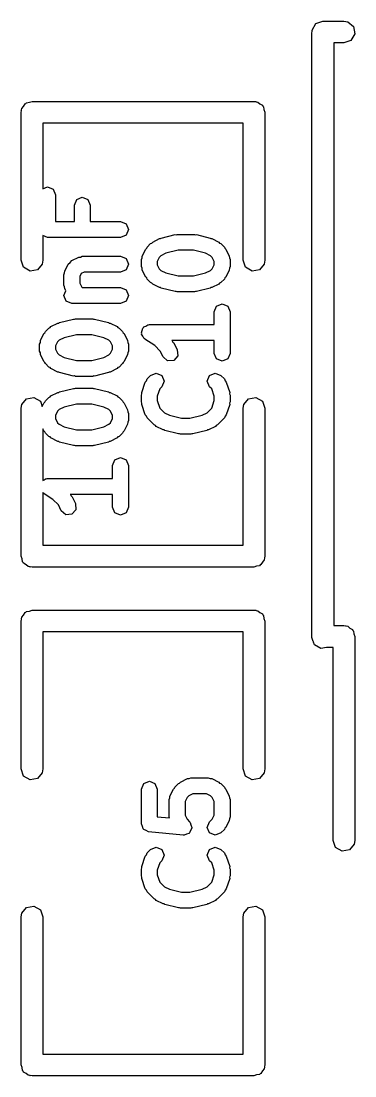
# Model space of a CAD drawing. Extents: x 1.92 to 3.29, y 0.28 to 3.35.
# Drawn here: x 2.4373 to 2.5276, y 0.4523 to 0.7374 of the extents above; entities that cross this region are included whole.
import ezdxf

# ---------------------------------------------------------------- set-up
doc = ezdxf.new("R2010")
doc.units = 0
doc.header["$MEASUREMENT"] = 0
doc.layers.add('BLACK', color=7, linetype='CONTINUOUS')

msp = doc.modelspace()

# ---------------------------------------------------------------- linework, layer by layer
at = {"layer": 'BLACK', "linetype": 'CONTINUOUS'}
for p, q in [((2.51598, 0.735005), (2.51699, 0.736754)), ((2.51699, 0.736754), (2.51889, 0.737445)), ((2.51889, 0.737445), (2.52459, 0.737445)), ((2.52459, 0.737445), (2.5256, 0.737267)), ((2.5256, 0.737267), (2.52715, 0.735969)), ((2.52715, 0.735969), (2.5275, 0.733979)), ((2.51593, 0.734185), (2.51603, 0.734722)), ((2.51593, 0.570799), (2.51593, 0.734185)), ((2.51603, 0.734722), (2.51598, 0.735005)), ((2.5275, 0.733979), (2.52649, 0.73223)), ((2.52459, 0.731539), (2.52184, 0.731539)), ((2.52184, 0.731539), (2.52184, 0.574059)), ((2.52649, 0.73223), (2.52459, 0.731539)), ((2.43954, 0.71549), (2.44026, 0.715752)), ((2.44026, 0.715752), (2.50026, 0.715752)), ((2.50026, 0.715752), (2.50065, 0.715684)), ((2.50065, 0.715684), (2.50078, 0.715707)), ((2.50078, 0.715707), (2.50089, 0.715642)), ((2.50089, 0.715642), (2.50127, 0.715574)), ((2.43731, 0.712799), (2.43738, 0.713183)), ((2.43731, 0.672799), (2.43731, 0.712799)), ((2.43736, 0.713312), (2.43742, 0.713426)), ((2.43738, 0.713183), (2.43736, 0.713312)), ((2.43742, 0.713426), (2.43749, 0.713809)), ((2.43749, 0.713809), (2.43798, 0.714397)), ((2.43798, 0.714397), (2.43837, 0.715061)), ((2.43837, 0.715061), (2.43862, 0.715152)), ((2.43862, 0.715152), (2.43879, 0.715356)), ((2.43879, 0.715356), (2.43954, 0.71549)), ((2.50127, 0.715574), (2.50186, 0.715081)), ((2.50186, 0.715081), (2.50253, 0.714697)), ((2.50253, 0.714697), (2.50262, 0.714447)), ((2.50262, 0.714447), (2.50282, 0.714276)), ((2.50282, 0.714276), (2.50295, 0.71352)), ((2.50295, 0.71352), (2.50322, 0.712799)), ((2.50322, 0.712799), (2.50322, 0.672799)), ((2.49731, 0.709846), (2.44322, 0.709846)), ((2.44322, 0.709846), (2.44322, 0.692111)), ((2.49731, 0.672799), (2.49731, 0.709846)), ((2.44322, 0.692111), (2.44448, 0.692633)), ((2.44448, 0.692633), (2.446, 0.692003)), ((2.446, 0.692003), (2.44663, 0.690483)), ((2.44663, 0.690483), (2.44663, 0.683252)), ((2.45171, 0.687668), (2.45234, 0.689189)), ((2.45171, 0.683252), (2.45171, 0.687668)), ((2.45234, 0.689189), (2.45386, 0.689818)), ((2.45386, 0.689818), (2.45538, 0.689189)), ((2.45538, 0.689189), (2.45601, 0.687668)), ((2.45601, 0.687668), (2.45601, 0.683252)), ((2.44663, 0.683252), (2.45171, 0.683252)), ((2.45601, 0.683252), (2.46418, 0.683252)), ((2.46418, 0.683252), (2.4657, 0.682622)), ((2.4657, 0.682622), (2.46633, 0.681102)), ((2.44322, 0.679473), (2.44322, 0.672799)), ((2.44448, 0.678952), (2.44322, 0.679473)), ((2.46418, 0.678952), (2.44448, 0.678952)), ((2.4657, 0.679581), (2.46418, 0.678952)), ((2.46633, 0.681102), (2.4657, 0.679581)), ((2.47289, 0.677706), (2.47477, 0.678644)), ((2.47477, 0.678644), (2.47501, 0.678661)), ((2.47501, 0.678661), (2.47521, 0.678806)), ((2.47521, 0.678806), (2.47896, 0.679745)), ((2.47896, 0.679745), (2.47923, 0.679704)), ((2.47923, 0.679704), (2.47948, 0.679809)), ((2.47948, 0.679809), (2.48417, 0.679809)), ((2.48417, 0.679809), (2.48442, 0.679704)), ((2.48442, 0.679704), (2.48469, 0.679745)), ((2.48469, 0.679745), (2.48844, 0.678806)), ((2.48844, 0.678806), (2.48864, 0.678661)), ((2.48864, 0.678661), (2.48888, 0.678644)), ((2.48888, 0.678644), (2.49076, 0.677706)), ((2.47005, 0.67393), (2.47099, 0.675806)), ((2.47099, 0.675806), (2.47126, 0.676038)), ((2.47126, 0.676038), (2.47139, 0.676365)), ((2.47139, 0.676365), (2.47233, 0.677303)), ((2.47233, 0.677303), (2.47266, 0.677438)), ((2.47266, 0.677438), (2.47289, 0.677706)), ((2.49076, 0.677706), (2.49099, 0.677438)), ((2.49099, 0.677438), (2.49132, 0.677303)), ((2.49132, 0.677303), (2.49226, 0.676365)), ((2.49226, 0.676365), (2.49239, 0.676038)), ((2.49239, 0.676038), (2.49266, 0.675806)), ((2.49266, 0.675806), (2.4936, 0.67393)), ((2.45102, 0.672706), (2.4529, 0.673644)), ((2.4529, 0.673644), (2.45339, 0.673679)), ((2.45339, 0.673679), (2.45386, 0.673871)), ((2.45386, 0.673871), (2.46418, 0.673871)), ((2.46418, 0.673871), (2.4657, 0.673241)), ((2.4657, 0.673241), (2.46633, 0.671721)), ((2.46983, 0.672968), (2.47002, 0.673431)), ((2.46983, 0.671092), (2.46983, 0.672968)), ((2.47002, 0.673431), (2.47005, 0.67393)), ((2.47468, 0.673571), (2.47413, 0.672461)), ((2.47513, 0.674016), (2.47468, 0.673571)), ((2.47648, 0.674692), (2.47513, 0.674016)), ((2.47975, 0.675509), (2.47648, 0.674692)), ((2.48391, 0.675509), (2.47975, 0.675509)), ((2.48717, 0.674692), (2.48391, 0.675509)), ((2.48853, 0.674016), (2.48717, 0.674692)), ((2.48897, 0.673571), (2.48853, 0.674016)), ((2.48953, 0.672461), (2.48897, 0.673571)), ((2.4936, 0.67393), (2.49363, 0.673431)), ((2.49363, 0.673431), (2.49383, 0.672968)), ((2.49383, 0.672968), (2.49383, 0.671092)), ((2.438, 0.670901), (2.43731, 0.672799)), ((2.43975, 0.669891), (2.438, 0.670901)), ((2.44174, 0.670242), (2.43975, 0.669891)), ((2.44304, 0.671789), (2.44174, 0.670242)), ((2.44322, 0.672799), (2.44304, 0.671789)), ((2.44912, 0.669868), (2.45006, 0.671744)), ((2.45006, 0.671744), (2.45057, 0.672191)), ((2.45057, 0.672191), (2.45102, 0.672706)), ((2.4657, 0.6702), (2.46418, 0.669571)), ((2.46633, 0.671721), (2.4657, 0.6702)), ((2.47002, 0.67063), (2.46983, 0.671092)), ((2.47005, 0.670131), (2.47002, 0.67063)), ((2.47099, 0.668254), (2.47005, 0.670131)), ((2.47413, 0.672461), (2.47413, 0.6716)), ((2.47413, 0.6716), (2.47468, 0.670489)), ((2.47468, 0.670489), (2.47513, 0.670045)), ((2.47513, 0.670045), (2.47648, 0.669368)), ((2.48717, 0.669368), (2.48853, 0.670045)), ((2.48853, 0.670045), (2.48897, 0.670489)), ((2.48897, 0.670489), (2.48953, 0.6716)), ((2.48953, 0.6716), (2.48953, 0.672461)), ((2.4936, 0.670131), (2.49266, 0.668254)), ((2.49363, 0.67063), (2.4936, 0.670131)), ((2.49383, 0.671092), (2.49363, 0.67063)), ((2.498, 0.670901), (2.49731, 0.672799)), ((2.49975, 0.669891), (2.498, 0.670901)), ((2.50174, 0.670242), (2.49975, 0.669891)), ((2.50304, 0.671789), (2.50174, 0.670242)), ((2.50322, 0.672799), (2.50304, 0.671789)), ((2.44889, 0.668906), (2.44908, 0.669369)), ((2.44889, 0.666092), (2.44889, 0.668906)), ((2.44908, 0.669369), (2.44912, 0.669868)), ((2.45358, 0.66918), (2.45319, 0.668399)), ((2.45319, 0.668399), (2.45319, 0.6666)), ((2.45436, 0.669571), (2.45358, 0.66918)), ((2.46418, 0.669571), (2.45436, 0.669571)), ((2.47126, 0.668022), (2.47099, 0.668254)), ((2.47139, 0.667696), (2.47126, 0.668022)), ((2.47233, 0.666758), (2.47139, 0.667696)), ((2.47648, 0.669368), (2.47975, 0.668552)), ((2.47975, 0.668552), (2.48391, 0.668552)), ((2.48391, 0.668552), (2.48717, 0.669368)), ((2.49226, 0.667696), (2.49132, 0.666758)), ((2.49239, 0.668023), (2.49226, 0.667696)), ((2.49266, 0.668254), (2.49239, 0.668023)), ((2.44908, 0.66563), (2.44889, 0.666092)), ((2.44889, 0.663278), (2.44941, 0.664539)), ((2.44912, 0.665131), (2.44908, 0.66563)), ((2.44941, 0.664539), (2.44912, 0.665131)), ((2.45319, 0.6666), (2.45375, 0.665489)), ((2.45375, 0.665489), (2.45381, 0.665428)), ((2.45381, 0.665428), (2.46418, 0.665428)), ((2.46418, 0.665428), (2.4657, 0.664798)), ((2.4657, 0.664798), (2.46633, 0.663278)), ((2.47266, 0.666622), (2.47233, 0.666758)), ((2.47289, 0.666355), (2.47266, 0.666622)), ((2.47477, 0.665417), (2.47289, 0.666355)), ((2.47501, 0.665399), (2.47477, 0.665417)), ((2.47521, 0.665254), (2.47501, 0.665399)), ((2.47896, 0.664316), (2.47521, 0.665254)), ((2.47923, 0.664356), (2.47896, 0.664316)), ((2.47948, 0.664252), (2.47923, 0.664356)), ((2.48442, 0.664356), (2.48417, 0.664252)), ((2.48469, 0.664316), (2.48442, 0.664356)), ((2.48844, 0.665254), (2.48469, 0.664316)), ((2.48864, 0.665399), (2.48844, 0.665254)), ((2.48888, 0.665417), (2.48864, 0.665399)), ((2.49076, 0.666355), (2.48888, 0.665417)), ((2.49099, 0.666622), (2.49076, 0.666355)), ((2.49132, 0.666758), (2.49099, 0.666622)), ((2.44952, 0.661757), (2.44889, 0.663278)), ((2.45104, 0.661128), (2.44952, 0.661757)), ((2.4657, 0.661757), (2.46418, 0.661128)), ((2.46633, 0.663278), (2.4657, 0.661757)), ((2.48417, 0.664252), (2.47948, 0.664252)), ((2.46418, 0.661128), (2.45104, 0.661128)), ((2.48953, 0.658897), (2.49016, 0.660417)), ((2.48953, 0.655418), (2.48953, 0.658897)), ((2.49016, 0.660417), (2.49168, 0.661047)), ((2.49168, 0.661047), (2.4932, 0.660417)), ((2.4932, 0.660417), (2.49383, 0.658897)), ((2.49383, 0.658897), (2.49383, 0.64764)), ((2.44539, 0.654882), (2.44727, 0.65582)), ((2.44727, 0.65582), (2.44751, 0.655837)), ((2.44751, 0.655837), (2.44771, 0.655983)), ((2.44771, 0.655983), (2.45146, 0.656921)), ((2.45146, 0.656921), (2.45173, 0.656881)), ((2.45173, 0.656881), (2.45198, 0.656985)), ((2.45198, 0.656985), (2.45667, 0.656985)), ((2.45667, 0.656985), (2.45692, 0.656881)), ((2.45692, 0.656881), (2.45719, 0.656921)), ((2.45719, 0.656921), (2.46094, 0.655983)), ((2.46094, 0.655983), (2.46114, 0.655837)), ((2.46114, 0.655837), (2.46138, 0.65582)), ((2.46138, 0.65582), (2.46326, 0.654882)), ((2.44255, 0.651106), (2.44349, 0.652982)), ((2.44349, 0.652982), (2.44376, 0.653214)), ((2.44376, 0.653214), (2.44389, 0.653541)), ((2.44389, 0.653541), (2.44483, 0.654479)), ((2.44483, 0.654479), (2.44516, 0.654614)), ((2.44516, 0.654614), (2.44539, 0.654882)), ((2.46326, 0.654882), (2.46349, 0.654614)), ((2.46349, 0.654614), (2.46382, 0.654479)), ((2.46382, 0.654479), (2.46476, 0.653541)), ((2.46476, 0.653541), (2.46489, 0.653214)), ((2.46489, 0.653214), (2.46516, 0.652982)), ((2.46516, 0.652982), (2.4661, 0.651106)), ((2.46983, 0.653268), (2.47007, 0.653847)), ((2.46991, 0.653064), (2.46983, 0.653268)), ((2.46987, 0.652847), (2.46991, 0.653064)), ((2.47007, 0.653847), (2.47019, 0.654461)), ((2.47019, 0.654461), (2.47037, 0.654584)), ((2.47037, 0.654584), (2.47046, 0.654789)), ((2.47046, 0.654789), (2.47103, 0.655028)), ((2.47103, 0.655028), (2.47155, 0.655376)), ((2.47155, 0.655376), (2.47177, 0.655334)), ((2.47177, 0.655334), (2.47198, 0.655418)), ((2.47198, 0.655418), (2.48953, 0.655418)), ((2.44233, 0.650144), (2.44252, 0.650607)), ((2.44233, 0.648268), (2.44233, 0.650144)), ((2.44252, 0.650607), (2.44255, 0.651106)), ((2.44718, 0.650747), (2.44663, 0.649637)), ((2.44763, 0.651192), (2.44718, 0.650747)), ((2.44898, 0.651868), (2.44763, 0.651192)), ((2.45225, 0.652685), (2.44898, 0.651868)), ((2.45641, 0.652685), (2.45225, 0.652685)), ((2.45967, 0.651868), (2.45641, 0.652685)), ((2.46103, 0.651192), (2.45967, 0.651868)), ((2.46147, 0.650747), (2.46103, 0.651192)), ((2.46203, 0.649637), (2.46147, 0.650747)), ((2.4661, 0.651106), (2.46613, 0.650607)), ((2.46613, 0.650607), (2.46633, 0.650144)), ((2.46633, 0.650144), (2.46633, 0.648268)), ((2.47022, 0.652326), (2.46987, 0.652847)), ((2.47046, 0.651748), (2.47022, 0.652326)), ((2.47066, 0.651663), (2.47046, 0.651748)), ((2.47078, 0.651479), (2.47066, 0.651663)), ((2.47342, 0.649721), (2.47078, 0.651479)), ((2.48953, 0.651118), (2.4781, 0.651118)), ((2.4781, 0.651118), (2.47819, 0.651036)), ((2.47819, 0.651036), (2.47832, 0.650709)), ((2.47832, 0.650709), (2.47859, 0.650477)), ((2.47859, 0.650477), (2.47953, 0.648601)), ((2.48953, 0.64764), (2.48953, 0.651118)), ((2.44252, 0.647806), (2.44233, 0.648268)), ((2.44255, 0.647307), (2.44252, 0.647806)), ((2.44349, 0.645431), (2.44255, 0.647307)), ((2.44663, 0.649637), (2.44663, 0.648776)), ((2.44663, 0.648776), (2.44718, 0.647666)), ((2.44718, 0.647666), (2.44763, 0.647221)), ((2.44763, 0.647221), (2.44898, 0.646544)), ((2.45967, 0.646544), (2.46103, 0.647221)), ((2.46103, 0.647221), (2.46147, 0.647666)), ((2.46147, 0.647666), (2.46203, 0.648776)), ((2.46203, 0.648776), (2.46203, 0.649637)), ((2.4661, 0.647307), (2.46516, 0.645431)), ((2.46613, 0.647806), (2.4661, 0.647307)), ((2.46633, 0.648268), (2.46613, 0.647806)), ((2.4749, 0.648242), (2.47342, 0.649721)), ((2.47568, 0.646678), (2.4749, 0.648242)), ((2.47953, 0.648601), (2.47964, 0.64696)), ((2.49016, 0.646119), (2.48953, 0.64764)), ((2.49383, 0.64764), (2.4932, 0.646119)), ((2.44376, 0.645199), (2.44349, 0.645431)), ((2.44389, 0.644872), (2.44376, 0.645199)), ((2.44483, 0.643934), (2.44389, 0.644872)), ((2.44898, 0.646544), (2.45225, 0.645728)), ((2.45225, 0.645728), (2.45641, 0.645728)), ((2.45641, 0.645728), (2.45967, 0.646544)), ((2.46476, 0.644872), (2.46382, 0.643934)), ((2.46489, 0.645199), (2.46476, 0.644872)), ((2.46516, 0.645431), (2.46489, 0.645199)), ((2.47692, 0.6456), (2.47568, 0.646678)), ((2.47857, 0.645717), (2.47692, 0.6456)), ((2.47964, 0.64696), (2.47857, 0.645717)), ((2.49168, 0.64549), (2.49016, 0.646119)), ((2.4932, 0.646119), (2.49168, 0.64549)), ((2.44516, 0.643798), (2.44483, 0.643934)), ((2.44539, 0.643531), (2.44516, 0.643798)), ((2.44727, 0.642593), (2.44539, 0.643531)), ((2.44751, 0.642576), (2.44727, 0.642593)), ((2.44771, 0.64243), (2.44751, 0.642576)), ((2.45146, 0.641492), (2.44771, 0.64243)), ((2.45173, 0.641532), (2.45146, 0.641492)), ((2.45198, 0.641428), (2.45173, 0.641532)), ((2.45692, 0.641532), (2.45667, 0.641428)), ((2.45719, 0.641492), (2.45692, 0.641532)), ((2.46094, 0.64243), (2.45719, 0.641492)), ((2.46114, 0.642576), (2.46094, 0.64243)), ((2.46138, 0.642593), (2.46114, 0.642576)), ((2.46326, 0.643531), (2.46138, 0.642593)), ((2.46349, 0.643798), (2.46326, 0.643531)), ((2.46382, 0.643934), (2.46349, 0.643798)), ((2.47139, 0.640717), (2.47233, 0.641655)), ((2.47233, 0.641655), (2.47385, 0.642285)), ((2.47385, 0.642285), (2.47537, 0.641655)), ((2.47537, 0.641655), (2.476, 0.640135)), ((2.48765, 0.640135), (2.48828, 0.641655)), ((2.48828, 0.641655), (2.4898, 0.642285)), ((2.4898, 0.642285), (2.49132, 0.641655)), ((2.49132, 0.641655), (2.49226, 0.640717)), ((2.45667, 0.641428), (2.45198, 0.641428)), ((2.46994, 0.637062), (2.47087, 0.639877)), ((2.47087, 0.639877), (2.4712, 0.640255)), ((2.4712, 0.640255), (2.47139, 0.640717)), ((2.476, 0.640135), (2.47537, 0.638615)), ((2.48828, 0.638615), (2.48765, 0.640135)), ((2.49226, 0.640717), (2.49245, 0.640255)), ((2.49245, 0.640255), (2.49278, 0.639877)), ((2.49278, 0.639877), (2.49372, 0.637062)), ((2.44483, 0.635717), (2.44516, 0.635852)), ((2.44516, 0.635852), (2.44539, 0.63612)), ((2.44539, 0.63612), (2.44727, 0.637058)), ((2.44727, 0.637058), (2.44751, 0.637075)), ((2.44751, 0.637075), (2.44771, 0.637221)), ((2.44771, 0.637221), (2.45146, 0.638159)), ((2.45146, 0.638159), (2.45173, 0.638119)), ((2.45173, 0.638119), (2.45198, 0.638223)), ((2.45198, 0.638223), (2.45667, 0.638223)), ((2.45667, 0.638223), (2.45692, 0.638119)), ((2.45692, 0.638119), (2.45719, 0.638159)), ((2.45719, 0.638159), (2.46094, 0.637221)), ((2.46094, 0.637221), (2.46114, 0.637075)), ((2.46114, 0.637075), (2.46138, 0.637058)), ((2.46138, 0.637058), (2.46326, 0.63612)), ((2.46326, 0.63612), (2.46349, 0.635852)), ((2.46349, 0.635852), (2.46382, 0.635717)), ((2.46983, 0.636383), (2.46996, 0.636709)), ((2.46983, 0.634506), (2.46983, 0.636383)), ((2.46996, 0.636709), (2.46994, 0.637062)), ((2.47479, 0.638035), (2.47413, 0.636034)), ((2.47413, 0.636034), (2.47413, 0.634855)), ((2.47537, 0.638615), (2.47479, 0.638035)), ((2.48886, 0.638035), (2.48828, 0.638615)), ((2.48953, 0.636034), (2.48886, 0.638035)), ((2.48953, 0.634855), (2.48953, 0.636034)), ((2.49372, 0.637062), (2.49369, 0.636709)), ((2.49369, 0.636709), (2.49383, 0.636383)), ((2.49383, 0.636383), (2.49383, 0.634506)), ((2.43731, 0.632799), (2.43749, 0.633809)), ((2.43749, 0.633809), (2.43879, 0.635356)), ((2.43879, 0.635356), (2.44078, 0.635707)), ((2.44078, 0.635707), (2.44253, 0.634697)), ((2.44253, 0.634697), (2.44303, 0.633304)), ((2.44303, 0.633304), (2.44349, 0.63422)), ((2.44349, 0.63422), (2.44376, 0.634452)), ((2.44376, 0.634452), (2.44389, 0.634779)), ((2.44389, 0.634779), (2.44483, 0.635717)), ((2.44898, 0.633106), (2.44763, 0.63243)), ((2.45225, 0.633923), (2.44898, 0.633106)), ((2.45641, 0.633923), (2.45225, 0.633923)), ((2.45967, 0.633106), (2.45641, 0.633923)), ((2.46103, 0.63243), (2.45967, 0.633106)), ((2.46382, 0.635717), (2.46476, 0.634779)), ((2.46476, 0.634779), (2.46489, 0.634452)), ((2.46489, 0.634452), (2.46516, 0.63422)), ((2.46516, 0.63422), (2.4661, 0.632344)), ((2.46996, 0.634179), (2.46983, 0.634506)), ((2.46994, 0.633826), (2.46996, 0.634179)), ((2.47087, 0.631012), (2.46994, 0.633826)), ((2.47413, 0.634855), (2.47479, 0.632853)), ((2.48886, 0.632853), (2.48953, 0.634855)), ((2.49372, 0.633826), (2.49278, 0.631012)), ((2.49383, 0.634506), (2.49369, 0.634179)), ((2.49369, 0.634179), (2.49372, 0.633826)), ((2.49731, 0.632799), (2.49749, 0.633809)), ((2.49749, 0.633809), (2.49879, 0.635356)), ((2.49879, 0.635356), (2.50078, 0.635707)), ((2.50078, 0.635707), (2.50253, 0.634697)), ((2.50253, 0.634697), (2.50322, 0.632799)), ((2.43731, 0.592799), (2.43731, 0.632799)), ((2.44718, 0.631985), (2.44663, 0.630875)), ((2.44663, 0.630875), (2.44663, 0.630014)), ((2.44763, 0.63243), (2.44718, 0.631985)), ((2.46147, 0.631985), (2.46103, 0.63243)), ((2.46203, 0.630875), (2.46147, 0.631985)), ((2.46203, 0.630014), (2.46203, 0.630875)), ((2.4661, 0.632344), (2.46613, 0.631845)), ((2.46613, 0.631845), (2.46633, 0.631383)), ((2.46633, 0.631383), (2.46633, 0.629506)), ((2.4712, 0.630634), (2.47087, 0.631012)), ((2.47139, 0.630172), (2.4712, 0.630634)), ((2.47327, 0.628296), (2.47139, 0.630172)), ((2.47479, 0.632853), (2.47606, 0.631583)), ((2.47606, 0.631583), (2.47742, 0.630906)), ((2.47742, 0.630906), (2.48068, 0.63009)), ((2.48068, 0.63009), (2.48297, 0.63009)), ((2.48297, 0.63009), (2.48623, 0.630906)), ((2.48623, 0.630906), (2.48759, 0.631583)), ((2.48759, 0.631583), (2.48886, 0.632853)), ((2.49226, 0.630172), (2.49038, 0.628296)), ((2.49245, 0.630634), (2.49226, 0.630172)), ((2.49278, 0.631012), (2.49245, 0.630634)), ((2.49731, 0.595752), (2.49731, 0.632799)), ((2.50322, 0.632799), (2.50322, 0.592799)), ((2.44663, 0.630014), (2.44718, 0.628904)), ((2.44718, 0.628904), (2.44763, 0.628459)), ((2.44763, 0.628459), (2.44898, 0.627783)), ((2.44898, 0.627783), (2.45225, 0.626966)), ((2.45641, 0.626966), (2.45967, 0.627783)), ((2.45967, 0.627783), (2.46103, 0.628459)), ((2.46103, 0.628459), (2.46147, 0.628904)), ((2.46147, 0.628904), (2.46203, 0.630014)), ((2.4661, 0.628545), (2.46516, 0.626669)), ((2.46613, 0.629044), (2.4661, 0.628545)), ((2.46633, 0.629506), (2.46613, 0.629044)), ((2.4736, 0.62816), (2.47327, 0.628296)), ((2.47383, 0.627893), (2.4736, 0.62816)), ((2.4757, 0.626955), (2.47383, 0.627893)), ((2.48982, 0.627893), (2.48795, 0.626955)), ((2.49005, 0.62816), (2.48982, 0.627893)), ((2.49038, 0.628296), (2.49005, 0.62816)), ((2.44349, 0.626669), (2.44322, 0.627217)), ((2.44322, 0.627217), (2.44322, 0.613311)), ((2.44376, 0.626437), (2.44349, 0.626669)), ((2.44389, 0.62611), (2.44376, 0.626437)), ((2.44483, 0.625172), (2.44389, 0.62611)), ((2.44516, 0.625036), (2.44483, 0.625172)), ((2.44539, 0.624769), (2.44516, 0.625036)), ((2.44727, 0.623831), (2.44539, 0.624769)), ((2.45225, 0.626966), (2.45641, 0.626966)), ((2.46326, 0.624769), (2.46138, 0.623831)), ((2.46349, 0.625036), (2.46326, 0.624769)), ((2.46382, 0.625172), (2.46349, 0.625036)), ((2.46476, 0.62611), (2.46382, 0.625172)), ((2.46489, 0.626437), (2.46476, 0.62611)), ((2.46516, 0.626669), (2.46489, 0.626437)), ((2.47595, 0.626937), (2.4757, 0.626955)), ((2.47614, 0.626792), (2.47595, 0.626937)), ((2.4799, 0.625854), (2.47614, 0.626792)), ((2.48017, 0.625894), (2.4799, 0.625854)), ((2.48042, 0.62579), (2.48017, 0.625894)), ((2.48323, 0.62579), (2.48042, 0.62579)), ((2.48348, 0.625894), (2.48323, 0.62579)), ((2.48375, 0.625854), (2.48348, 0.625894)), ((2.48751, 0.626792), (2.48375, 0.625854)), ((2.4877, 0.626937), (2.48751, 0.626792)), ((2.48795, 0.626955), (2.4877, 0.626937)), ((2.44751, 0.623814), (2.44727, 0.623831)), ((2.44771, 0.623668), (2.44751, 0.623814)), ((2.45146, 0.62273), (2.44771, 0.623668)), ((2.45173, 0.62277), (2.45146, 0.62273)), ((2.45198, 0.622666), (2.45173, 0.62277)), ((2.45667, 0.622666), (2.45198, 0.622666)), ((2.45692, 0.62277), (2.45667, 0.622666)), ((2.45719, 0.62273), (2.45692, 0.62277)), ((2.46094, 0.623668), (2.45719, 0.62273)), ((2.46114, 0.623814), (2.46094, 0.623668)), ((2.46138, 0.623831), (2.46114, 0.623814)), ((2.46203, 0.617311), (2.46266, 0.618831)), ((2.46266, 0.618831), (2.46418, 0.619461)), ((2.46418, 0.619461), (2.4657, 0.618831)), ((2.4657, 0.618831), (2.46633, 0.617311)), ((2.46203, 0.613833), (2.46203, 0.617311)), ((2.46633, 0.617311), (2.46633, 0.606054)), ((2.44322, 0.613311), (2.44353, 0.613442)), ((2.44353, 0.613442), (2.44405, 0.613791)), ((2.44405, 0.613791), (2.44427, 0.613748)), ((2.44427, 0.613748), (2.44448, 0.613833)), ((2.44448, 0.613833), (2.46203, 0.613833)), ((2.44328, 0.609894), (2.44322, 0.609993)), ((2.44322, 0.609993), (2.44322, 0.595752)), ((2.44592, 0.608135), (2.44328, 0.609894)), ((2.4474, 0.606657), (2.44592, 0.608135)), ((2.46203, 0.609533), (2.4506, 0.609533)), ((2.4506, 0.609533), (2.45069, 0.60945)), ((2.45069, 0.60945), (2.45082, 0.609124)), ((2.45082, 0.609124), (2.45109, 0.608892)), ((2.45109, 0.608892), (2.45203, 0.607015)), ((2.46203, 0.606054), (2.46203, 0.609533)), ((2.44818, 0.605092), (2.4474, 0.606657)), ((2.44942, 0.604014), (2.44818, 0.605092)), ((2.45214, 0.605374), (2.45107, 0.604131)), ((2.45203, 0.607015), (2.45214, 0.605374)), ((2.46266, 0.604534), (2.46203, 0.606054)), ((2.46418, 0.603904), (2.46266, 0.604534)), ((2.4657, 0.604534), (2.46418, 0.603904)), ((2.46633, 0.606054), (2.4657, 0.604534)), ((2.45107, 0.604131), (2.44942, 0.604014)), ((2.44322, 0.595752), (2.49731, 0.595752)), ((2.43757, 0.592078), (2.43731, 0.592799)), ((2.43771, 0.591323), (2.43757, 0.592078)), ((2.43791, 0.591152), (2.43771, 0.591323)), ((2.438, 0.590901), (2.43791, 0.591152)), ((2.43867, 0.590518), (2.438, 0.590901)), ((2.43925, 0.590025), (2.43867, 0.590518)), ((2.50174, 0.590242), (2.50098, 0.590109)), ((2.50191, 0.590446), (2.50174, 0.590242)), ((2.50216, 0.590537), (2.50191, 0.590446)), ((2.50255, 0.591202), (2.50216, 0.590537)), ((2.50304, 0.591789), (2.50255, 0.591202)), ((2.50311, 0.592173), (2.50304, 0.591789)), ((2.50317, 0.592286), (2.50311, 0.592173)), ((2.50322, 0.592799), (2.50315, 0.592416)), ((2.50315, 0.592416), (2.50317, 0.592286)), ((2.43964, 0.589957), (2.43925, 0.590025)), ((2.43975, 0.589891), (2.43964, 0.589957)), ((2.43988, 0.589914), (2.43975, 0.589891)), ((2.44026, 0.589846), (2.43988, 0.589914)), ((2.50026, 0.589846), (2.44026, 0.589846)), ((2.50098, 0.590109), (2.50026, 0.589846)), ((2.43736, 0.575812), (2.43742, 0.575926)), ((2.43742, 0.575926), (2.43749, 0.576309)), ((2.43749, 0.576309), (2.43798, 0.576897)), ((2.43798, 0.576897), (2.43837, 0.577561)), ((2.43837, 0.577561), (2.43862, 0.577652)), ((2.43862, 0.577652), (2.43879, 0.577856)), ((2.43879, 0.577856), (2.43954, 0.57799)), ((2.43954, 0.57799), (2.44026, 0.578252)), ((2.44026, 0.578252), (2.50026, 0.578252)), ((2.50026, 0.578252), (2.50065, 0.578184)), ((2.50065, 0.578184), (2.50078, 0.578207)), ((2.50078, 0.578207), (2.50089, 0.578142)), ((2.50089, 0.578142), (2.50127, 0.578074)), ((2.50127, 0.578074), (2.50186, 0.577581)), ((2.50186, 0.577581), (2.50253, 0.577197)), ((2.50253, 0.577197), (2.50262, 0.576947)), ((2.50262, 0.576947), (2.50282, 0.576776)), ((2.50282, 0.576776), (2.50295, 0.57602)), ((2.50295, 0.57602), (2.50322, 0.575299)), ((2.43731, 0.575299), (2.43738, 0.575683)), ((2.43731, 0.535299), (2.43731, 0.575299)), ((2.43738, 0.575683), (2.43736, 0.575812)), ((2.50322, 0.575299), (2.50322, 0.535299)), ((2.52184, 0.574059), (2.52459, 0.574059)), ((2.52459, 0.574059), (2.52498, 0.573991)), ((2.52498, 0.573991), (2.52511, 0.574014)), ((2.52511, 0.574014), (2.52522, 0.573949)), ((2.52522, 0.573949), (2.5256, 0.573881)), ((2.5256, 0.573881), (2.52619, 0.573388)), ((2.52619, 0.573388), (2.52686, 0.573004)), ((2.49731, 0.572346), (2.44322, 0.572346)), ((2.44322, 0.572346), (2.44322, 0.535299)), ((2.49731, 0.535299), (2.49731, 0.572346)), ((2.5163, 0.56979), (2.51593, 0.570799)), ((2.52686, 0.573004), (2.52695, 0.572754)), ((2.52695, 0.572754), (2.52715, 0.572583)), ((2.52715, 0.572583), (2.52728, 0.571827)), ((2.52728, 0.571827), (2.52755, 0.571106)), ((2.52755, 0.571106), (2.52755, 0.515988)), ((2.51633, 0.56963), (2.5163, 0.56979)), ((2.51637, 0.569594), (2.51633, 0.56963)), ((2.51662, 0.568901), (2.51637, 0.569594)), ((2.51837, 0.567891), (2.51662, 0.568901)), ((2.51986, 0.568154), (2.51837, 0.567891)), ((2.52164, 0.568154), (2.51986, 0.568154)), ((2.52164, 0.515988), (2.52164, 0.568154)), ((2.438, 0.533401), (2.43731, 0.535299)), ((2.43975, 0.532391), (2.438, 0.533401)), ((2.44304, 0.534289), (2.44174, 0.532742)), ((2.44322, 0.535299), (2.44304, 0.534289)), ((2.498, 0.533401), (2.49731, 0.535299)), ((2.49975, 0.532391), (2.498, 0.533401)), ((2.50304, 0.534289), (2.50174, 0.532742)), ((2.50322, 0.535299), (2.50304, 0.534289)), ((2.44174, 0.532742), (2.43975, 0.532391)), ((2.46983, 0.52984), (2.47046, 0.53136)), ((2.47046, 0.53136), (2.47198, 0.53199)), ((2.47198, 0.53199), (2.4735, 0.53136)), ((2.4735, 0.53136), (2.47413, 0.52984)), ((2.47876, 0.530095), (2.4789, 0.530422)), ((2.4789, 0.530422), (2.47984, 0.53136)), ((2.47984, 0.53136), (2.48016, 0.531495)), ((2.48016, 0.531495), (2.4804, 0.531763)), ((2.4804, 0.531763), (2.48227, 0.532701)), ((2.48227, 0.532701), (2.48277, 0.532736)), ((2.48277, 0.532736), (2.48323, 0.532928)), ((2.48323, 0.532928), (2.48792, 0.532928)), ((2.48792, 0.532928), (2.48839, 0.532736)), ((2.48839, 0.532736), (2.48888, 0.532701)), ((2.48888, 0.532701), (2.49076, 0.531763)), ((2.49076, 0.531763), (2.49099, 0.531495)), ((2.49099, 0.531495), (2.49132, 0.53136)), ((2.49132, 0.53136), (2.49226, 0.530422)), ((2.49226, 0.530422), (2.49239, 0.530095)), ((2.50174, 0.532742), (2.49975, 0.532391)), ((2.46983, 0.520459), (2.46983, 0.52984)), ((2.47413, 0.52984), (2.47413, 0.522404)), ((2.47733, 0.527025), (2.47752, 0.527488)), ((2.47752, 0.527488), (2.47756, 0.527987)), ((2.47756, 0.527987), (2.4785, 0.529863)), ((2.4785, 0.529863), (2.47876, 0.530095)), ((2.48219, 0.527628), (2.48163, 0.526518)), ((2.48263, 0.528073), (2.48219, 0.527628)), ((2.48374, 0.528628), (2.48263, 0.528073)), ((2.48742, 0.528628), (2.48374, 0.528628)), ((2.48853, 0.528073), (2.48742, 0.528628)), ((2.48897, 0.527628), (2.48853, 0.528073)), ((2.48953, 0.526518), (2.48897, 0.527628)), ((2.49239, 0.530095), (2.49266, 0.529863)), ((2.49266, 0.529863), (2.4936, 0.527987)), ((2.4936, 0.527987), (2.49363, 0.527488)), ((2.49363, 0.527488), (2.49383, 0.527025)), ((2.47733, 0.522335), (2.47733, 0.527025)), ((2.48163, 0.526518), (2.48163, 0.522842)), ((2.48953, 0.522842), (2.48953, 0.526518)), ((2.49383, 0.527025), (2.49383, 0.522335)), ((2.47413, 0.522404), (2.47744, 0.522073)), ((2.47744, 0.522073), (2.47733, 0.522335)), ((2.48163, 0.522842), (2.48219, 0.521732)), ((2.48219, 0.521732), (2.48288, 0.521041)), ((2.48828, 0.521041), (2.48897, 0.521732)), ((2.48897, 0.521732), (2.48953, 0.522842)), ((2.49363, 0.521873), (2.4936, 0.521373)), ((2.49383, 0.522335), (2.49363, 0.521873)), ((2.4701, 0.51979), (2.46983, 0.520459)), ((2.47031, 0.519097), (2.4701, 0.51979)), ((2.47041, 0.519043), (2.47031, 0.519097)), ((2.47046, 0.518938), (2.47041, 0.519043)), ((2.47112, 0.518661), (2.47046, 0.518938)), ((2.48288, 0.521041), (2.48292, 0.520936)), ((2.48292, 0.520936), (2.48302, 0.520882)), ((2.48302, 0.520882), (2.48323, 0.520189)), ((2.4835, 0.519307), (2.48315, 0.518669)), ((2.48323, 0.520189), (2.48351, 0.519521)), ((2.48351, 0.519521), (2.48346, 0.519416)), ((2.48346, 0.519416), (2.4835, 0.519307)), ((2.48765, 0.519521), (2.48828, 0.521041)), ((2.48828, 0.518), (2.48765, 0.519521)), ((2.49226, 0.518938), (2.49132, 0.518)), ((2.49239, 0.519265), (2.49226, 0.518938)), ((2.49266, 0.519497), (2.49239, 0.519265)), ((2.4936, 0.521373), (2.49266, 0.519497)), ((2.47176, 0.518319), (2.47112, 0.518661)), ((2.48114, 0.517381), (2.47176, 0.518319)), ((2.48125, 0.517414), (2.48114, 0.517381)), ((2.48136, 0.517371), (2.48125, 0.517414)), ((2.48203, 0.517648), (2.48136, 0.517371)), ((2.48272, 0.517857), (2.48203, 0.517648)), ((2.48277, 0.517957), (2.48272, 0.517857)), ((2.48288, 0.518), (2.48277, 0.517957)), ((2.48315, 0.518669), (2.48288, 0.518)), ((2.4898, 0.517371), (2.48828, 0.518)), ((2.49132, 0.518), (2.4898, 0.517371)), ((2.47139, 0.512598), (2.47233, 0.513536)), ((2.47233, 0.513536), (2.47385, 0.514166)), ((2.47385, 0.514166), (2.47537, 0.513536)), ((2.47537, 0.513536), (2.476, 0.512016)), ((2.48765, 0.512016), (2.48828, 0.513536)), ((2.48828, 0.513536), (2.4898, 0.514166)), ((2.4898, 0.514166), (2.49132, 0.513536)), ((2.49132, 0.513536), (2.49226, 0.512598)), ((2.52233, 0.51409), (2.52164, 0.515988)), ((2.52408, 0.51308), (2.52233, 0.51409)), ((2.52607, 0.513431), (2.52408, 0.51308)), ((2.52737, 0.514978), (2.52607, 0.513431)), ((2.52755, 0.515988), (2.52737, 0.514978)), ((2.46994, 0.508943), (2.47087, 0.511758)), ((2.47087, 0.511758), (2.4712, 0.512136)), ((2.4712, 0.512136), (2.47139, 0.512598)), ((2.47537, 0.510496), (2.47479, 0.509916)), ((2.476, 0.512016), (2.47537, 0.510496)), ((2.48828, 0.510496), (2.48765, 0.512016)), ((2.48886, 0.509916), (2.48828, 0.510496)), ((2.49226, 0.512598), (2.49245, 0.512136)), ((2.49245, 0.512136), (2.49278, 0.511758)), ((2.49278, 0.511758), (2.49372, 0.508943)), ((2.46983, 0.508263), (2.46996, 0.50859)), ((2.46983, 0.506387), (2.46983, 0.508263)), ((2.46996, 0.50859), (2.46994, 0.508943)), ((2.47479, 0.509916), (2.47413, 0.507915)), ((2.47413, 0.507915), (2.47413, 0.506736)), ((2.48953, 0.507915), (2.48886, 0.509916)), ((2.48953, 0.506736), (2.48953, 0.507915)), ((2.49372, 0.508943), (2.49369, 0.50859)), ((2.49369, 0.50859), (2.49383, 0.508263)), ((2.49383, 0.508263), (2.49383, 0.506387)), ((2.46996, 0.50606), (2.46983, 0.506387)), ((2.46994, 0.505707), (2.46996, 0.50606)), ((2.47087, 0.502893), (2.46994, 0.505707)), ((2.47413, 0.506736), (2.47479, 0.504734)), ((2.47479, 0.504734), (2.47606, 0.503464)), ((2.48759, 0.503464), (2.48886, 0.504734)), ((2.48886, 0.504734), (2.48953, 0.506736)), ((2.49372, 0.505707), (2.49278, 0.502893)), ((2.49383, 0.506387), (2.49369, 0.50606)), ((2.49369, 0.50606), (2.49372, 0.505707)), ((2.4712, 0.502515), (2.47087, 0.502893)), ((2.47139, 0.502053), (2.4712, 0.502515)), ((2.47327, 0.500177), (2.47139, 0.502053)), ((2.47606, 0.503464), (2.47742, 0.502787)), ((2.47742, 0.502787), (2.48068, 0.501971)), ((2.48068, 0.501971), (2.48297, 0.501971)), ((2.48297, 0.501971), (2.48623, 0.502787)), ((2.48623, 0.502787), (2.48759, 0.503464)), ((2.49226, 0.502053), (2.49038, 0.500177)), ((2.49245, 0.502515), (2.49226, 0.502053)), ((2.49278, 0.502893), (2.49245, 0.502515)), ((2.4736, 0.500041), (2.47327, 0.500177)), ((2.47383, 0.499774), (2.4736, 0.500041)), ((2.4757, 0.498836), (2.47383, 0.499774)), ((2.48982, 0.499774), (2.48795, 0.498836)), ((2.49005, 0.500041), (2.48982, 0.499774)), ((2.49038, 0.500177), (2.49005, 0.500041)), ((2.43731, 0.495299), (2.43749, 0.496309)), ((2.43749, 0.496309), (2.43879, 0.497856)), ((2.43879, 0.497856), (2.44078, 0.498207)), ((2.44078, 0.498207), (2.44253, 0.497197)), ((2.44253, 0.497197), (2.44322, 0.495299)), ((2.47595, 0.498818), (2.4757, 0.498836)), ((2.47614, 0.498673), (2.47595, 0.498818)), ((2.4799, 0.497735), (2.47614, 0.498673)), ((2.48017, 0.497775), (2.4799, 0.497735)), ((2.48042, 0.497671), (2.48017, 0.497775)), ((2.48323, 0.497671), (2.48042, 0.497671)), ((2.48348, 0.497775), (2.48323, 0.497671)), ((2.48375, 0.497735), (2.48348, 0.497775)), ((2.48751, 0.498673), (2.48375, 0.497735)), ((2.4877, 0.498818), (2.48751, 0.498673)), ((2.48795, 0.498836), (2.4877, 0.498818)), ((2.49731, 0.495299), (2.49749, 0.496309)), ((2.49749, 0.496309), (2.49879, 0.497856)), ((2.49879, 0.497856), (2.50078, 0.498207)), ((2.50078, 0.498207), (2.50253, 0.497197)), ((2.50253, 0.497197), (2.50322, 0.495299)), ((2.43731, 0.455299), (2.43731, 0.495299)), ((2.44322, 0.495299), (2.44322, 0.458252)), ((2.49731, 0.458252), (2.49731, 0.495299)), ((2.50322, 0.495299), (2.50322, 0.455299)), ((2.44322, 0.458252), (2.49731, 0.458252)), ((2.43757, 0.454578), (2.43731, 0.455299)), ((2.43771, 0.453823), (2.43757, 0.454578)), ((2.43791, 0.453652), (2.43771, 0.453823)), ((2.438, 0.453401), (2.43791, 0.453652)), ((2.43867, 0.453018), (2.438, 0.453401)), ((2.50255, 0.453702), (2.50216, 0.453037)), ((2.50304, 0.454289), (2.50255, 0.453702)), ((2.50311, 0.454673), (2.50304, 0.454289)), ((2.50317, 0.454786), (2.50311, 0.454673)), ((2.50322, 0.455299), (2.50315, 0.454916)), ((2.50315, 0.454916), (2.50317, 0.454786)), ((2.43925, 0.452525), (2.43867, 0.453018)), ((2.43964, 0.452457), (2.43925, 0.452525)), ((2.43975, 0.452391), (2.43964, 0.452457)), ((2.43988, 0.452414), (2.43975, 0.452391)), ((2.44026, 0.452346), (2.43988, 0.452414)), ((2.50026, 0.452346), (2.44026, 0.452346)), ((2.50098, 0.452609), (2.50026, 0.452346)), ((2.50174, 0.452742), (2.50098, 0.452609)), ((2.50191, 0.452946), (2.50174, 0.452742)), ((2.50216, 0.453037), (2.50191, 0.452946))]:
    msp.add_line(p, q, dxfattribs=at)

doc.saveas('drawing.dxf')
